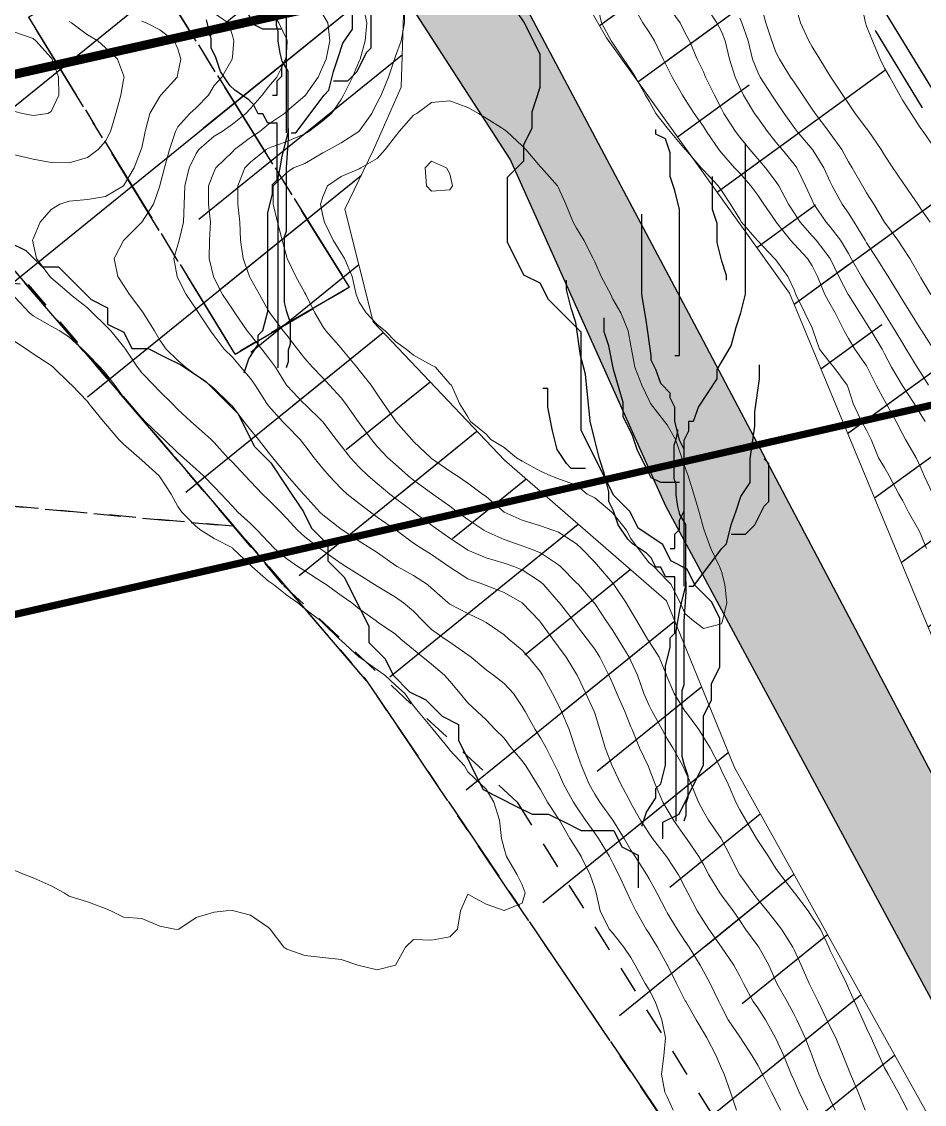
# Model space of a CAD drawing. Header units: centimetres. Extents: x 0 to 642158, y -847 to 649707.
# Drawn here: x 616927.44 to 616952.35, y 621042.91 to 621072.78 of the extents above; entities that cross this region are included whole.
import ezdxf

# ---------------------------------------------------------------- set-up
doc = ezdxf.new("R2010")
doc.units = ezdxf.units.CM
doc.header["$MEASUREMENT"] = 0
for name, pattern in [('CACHE', [9.525, 6.35, -3.175]), ('CENTERX2', [4, 2.5, -0.5, 0.5, -0.5]), ('JIS_02_0.7', [1.35, 0.75, -0.6])]:
    doc.linetypes.add(name, pattern=pattern)
for name, color, linetype, lineweight in [('MEV_environnement_V', 7, 'Continuous', 20), ('MEV_layout inondation', 5, 'Continuous', 15), ('MEV_schema paysager_V', 7, 'Continuous', 20), ('MEV_vegetal_V', 7, 'Continuous', 25), ('WAL_parcellaire agricole', 7, 'JIS_02_0.7', 25), ('WAL_topographie 0.5', 253, 'Continuous', 20)]:
    doc.layers.add(name, color=color, linetype=linetype, lineweight=lineweight)
doc.layers.add('MEV_schema paysager_Ha', color=7, linetype='Continuous', lineweight=25, transparency=0.13)
doc.layers.add('SPW_parcellaire cadastral', color=7, linetype='CENTERX2', lineweight=25, true_color=0xff0542)
picture_1 = doc.add_image_def('image2.png', size_in_pixel=(6614, 11023))

# ---------------------------------------------------------------- blocks, each defined once
blk = doc.blocks.new('legende vegetal')
at = {"layer": 'MEV_vegetal_V'}
for points in [[(616934.257, 621070.564), (616934.386, 621070.564), (616934.386, 621070.953), (616934.516, 621071.083), (616934.516, 621071.343), (616934.647, 621071.603), (616934.647, 621073.551), (616934.776, 621073.811), (616934.776, 621074.07), (616934.906, 621074.07), (616935.036, 621074.46), (616935.556, 621075.239), (616935.556, 621075.5), (616935.946, 621076.149), (616936.076, 621076.668), (616936.205, 621077.058), (616936.335, 621077.577), (616936.335, 621081.734)], [(616934.647, 621069.525), (616934.647, 621073.291), (616934.516, 621073.551), (616934.386, 621074.07), (616934.386, 621074.46), (616934.257, 621074.72), (616934.257, 621074.85), (616933.996, 621075.11), (616933.867, 621075.5), (616933.737, 621075.759), (616933.737, 621075.889), (616933.607, 621076.798), (616933.477, 621077.577), (616933.477, 621079.786)], [(616933.477, 621062.901), (616933.607, 621063.29), (616933.867, 621063.68), (616933.867, 621063.94), (616933.996, 621064.07), (616934.127, 621064.589), (616934.127, 621067.317), (616934.257, 621067.836), (616934.257, 621068.096), (616934.386, 621068.226), (616934.386, 621069.784), (616934.127, 621069.784), (616933.996, 621070.044), (616933.867, 621070.044), (616933.737, 621070.304), (616933.607, 621070.434), (616933.217, 621070.694), (616933.087, 621070.824), (616932.828, 621071.213), (616932.697, 621071.603), (616932.567, 621071.863), (616932.567, 621072.122), (616932.438, 621072.642)], [(616934.516, 621072.382), (616933.996, 621072.382), (616933.737, 621072.512), (616933.607, 621072.772), (616933.347, 621073.291), (616933.217, 621073.681), (616932.957, 621074.201), (616932.957, 621074.59), (616932.697, 621075.5), (616932.567, 621076.149), (616932.438, 621076.538), (616932.438, 621076.928)], [(616934.776, 621069.525), (616934.906, 621069.525), (616935.686, 621070.564), (616935.815, 621070.694), (616935.946, 621071.213), (616936.076, 621071.603), (616936.205, 621071.993), (616936.466, 621072.382), (616936.466, 621073.032), (616936.595, 621073.941), (616936.595, 621074.331), (616936.725, 621075.239), (616936.725, 621075.629)], [(616934.42, 621063.036), (616934.42, 621068.277), (616934.475, 621068.551), (616934.53, 621068.878), (616934.694, 621069.533), (616934.694, 621071.226), (616934.53, 621071.499), (616934.475, 621071.717), (616934.42, 621072.045), (616934.42, 621072.318), (616934.366, 621072.481), (616934.366, 621073.409), (616934.42, 621073.574), (616934.475, 621073.792), (616934.475, 621073.846)], [(616935.946, 621070.953), (616936.335, 621070.953), (616936.466, 621071.083), (616936.595, 621071.213), (616936.855, 621071.733), (616936.985, 621071.863), (616936.985, 621072.902), (616936.855, 621073.032)], [(616934.694, 621069.642), (616934.694, 621069.369), (616934.639, 621068.551), (616934.639, 621066.803), (616934.584, 621066.64), (616934.584, 621064.838), (616934.639, 621064.619), (616934.694, 621064.456), (616934.748, 621064.292), (616934.748, 621063.691), (616934.694, 621063.528), (616934.694, 621063.2), (616934.639, 621063.036)], [(616945.362, 621063.382), (616945.492, 621063.382), (616945.492, 621067.408), (616945.362, 621067.927), (616945.232, 621068.317), (616945.232, 621068.966), (616945.102, 621069.356), (616944.842, 621069.486), (616944.842, 621069.616)], [(616945.232, 621058.057), (616945.362, 621058.057), (616945.362, 621058.446), (616945.492, 621058.576), (616945.492, 621058.836), (616945.622, 621059.096), (616945.622, 621061.044), (616945.752, 621061.303), (616945.752, 621061.563), (616945.882, 621061.563), (616946.012, 621061.953), (616946.531, 621062.732), (616946.531, 621062.992), (616946.921, 621063.641), (616947.051, 621064.161), (616947.181, 621064.551), (616947.311, 621065.07), (616947.311, 621069.226)], [(616946.791, 621065.46), (616946.791, 621065.589), (616946.661, 621065.979), (616946.531, 621066.499), (616946.531, 621067.018), (616946.402, 621067.408), (616946.402, 621068.317)], [(616945.622, 621057.017), (616945.622, 621060.784), (616945.492, 621061.044), (616945.362, 621061.563), (616945.362, 621061.953), (616945.232, 621062.213), (616945.232, 621062.343), (616944.972, 621062.602), (616944.842, 621062.992), (616944.712, 621063.252), (616944.712, 621063.382), (616944.583, 621064.291), (616944.453, 621065.07), (616944.453, 621067.278)], [(616944.453, 621050.393), (616944.583, 621050.783), (616944.842, 621051.173), (616944.842, 621051.433), (616944.972, 621051.562), (616945.102, 621052.082), (616945.102, 621054.809), (616945.232, 621055.329), (616945.232, 621055.589), (616945.362, 621055.719), (616945.362, 621057.277), (616945.102, 621057.277), (616944.972, 621057.537), (616944.842, 621057.537), (616944.712, 621057.797), (616944.583, 621057.927), (616944.193, 621058.186), (616944.063, 621058.316), (616943.803, 621058.706), (616943.673, 621059.096), (616943.543, 621059.355), (616943.543, 621059.615), (616943.413, 621060.134), (616943.283, 621060.524), (616943.153, 621061.044), (616943.023, 621061.563), (616942.893, 621062.862), (616942.763, 621063.382), (616942.634, 621064.291), (616942.503, 621064.681), (616942.374, 621065.2), (616942.374, 621065.46)], [(616945.492, 621059.875), (616944.972, 621059.875), (616944.712, 621060.005), (616944.583, 621060.264), (616944.322, 621060.784), (616944.193, 621061.174), (616943.933, 621061.693), (616943.933, 621062.083), (616943.673, 621062.992), (616943.543, 621063.641), (616943.413, 621064.031), (616943.413, 621064.421)], [(616945.752, 621057.017), (616945.882, 621057.017), (616946.661, 621058.057), (616946.791, 621058.186), (616946.921, 621058.706), (616947.051, 621059.096), (616947.181, 621059.485), (616947.441, 621059.875), (616947.441, 621060.524), (616947.571, 621061.433), (616947.571, 621061.823), (616947.701, 621062.732), (616947.701, 621063.122)], [(616942.893, 621060.264), (616942.503, 621060.264), (616942.374, 621060.395), (616942.114, 621060.784), (616941.984, 621061.303), (616941.854, 621061.953), (616941.854, 621062.472), (616941.724, 621062.472)], [(616945.396, 621050.529), (616945.396, 621055.77), (616945.45, 621056.043), (616945.505, 621056.371), (616945.669, 621057.026), (616945.669, 621058.718), (616945.505, 621058.991), (616945.45, 621059.21), (616945.396, 621059.537), (616945.396, 621059.81), (616945.341, 621059.974), (616945.341, 621060.902), (616945.396, 621061.066), (616945.45, 621061.284), (616945.45, 621061.339)], [(616946.921, 621058.446), (616947.311, 621058.446), (616947.441, 621058.576), (616947.571, 621058.706), (616947.831, 621059.226), (616947.96, 621059.355), (616947.96, 621060.395), (616947.831, 621060.524)], [(616945.669, 621057.135), (616945.669, 621056.862), (616945.615, 621056.043), (616945.615, 621054.296), (616945.56, 621054.132), (616945.56, 621052.33), (616945.615, 621052.112), (616945.669, 621051.948), (616945.723, 621051.785), (616945.723, 621051.184), (616945.669, 621051.02), (616945.669, 621050.692), (616945.615, 621050.529)]]:
    blk.add_lwpolyline(points, dxfattribs=at)

msp = doc.modelspace()

# ---------------------------------------------------------------- hatches: boundary and pattern name
at = {"layer": 'MEV_schema paysager_Ha', "true_color": 0xffffff, "transparency": 33554687}
h = msp.add_hatch(color=7, dxfattribs=at)
h.dxf.hatch_style = 1
h.paths.add_polyline_path([(617076.957, 620775.289), (617077.201, 620777.105), (617077.126, 620779.957), (617075.099, 620784.986), (617072.172, 620790.466), (617067.368, 620798.797), (617064.065, 620804.577), (617056.243, 620818.296), (617050.046, 620830.95), (617047.611, 620836.834), (617045.379, 620844.037), (617042.362, 620852.742), (617037.909, 620861.649), (617028.342, 620880.123), (617020.095, 620896.123), (617010.198, 620916.411), (617002.446, 620933.73), (616993.044, 620956.493), (616983.642, 620978.596), (616973.25, 621002.678), (616968.962, 621012.244), (616965.663, 621021.976), (616955.436, 621040.45), (616945.21, 621059.419), (616940.921, 621068.986), (616935.478, 621077.398), (616927.231, 621088.119), (616919.756, 621098.032), (616908.594, 621115.419), (616899.05, 621136.883), (616888.424, 621173.846), (616877.62, 621211.722), (616864.401, 621250.858), (616862.596, 621274.031), (616860.047, 621301.222), (616858.914, 621326.713), (616859.197, 621346.539), (616860.896, 621376.279), (616861.463, 621404.886), (616860.613, 621429.244), (616859.48, 621444.822), (616854.948, 621465.215), (616849, 621490.706), (616837.671, 621532.058), (616829.74, 621571.711), (616822.943, 621588.705), (616820.394, 621592.954), (616812.463, 621606.549), (616808.781, 621634.306), (616806.798, 621652.15), (616807.931, 621670.56), (616809.064, 621685.289), (616812.18, 621684.156), (616809.914, 621652.433), (616812.18, 621634.873), (616813.879, 621615.896), (616816.995, 621605.7), (616822.943, 621593.52), (616829.174, 621581.341), (616832.006, 621572.561), (616837.954, 621544.521), (616851.266, 621492.689), (616857.498, 621468.614), (616860.896, 621451.903), (616862.879, 621435.758), (616864.295, 621409.984), (616863.729, 621378.545), (616862.029, 621341.724), (616862.313, 621319.632), (616865.428, 621273.181), (616866.561, 621255.621), (616870.995, 621241.549), (616880.863, 621212.431), (616888.067, 621186.88), (616893.901, 621167.537), (616903.21, 621136.7), (616913.794, 621113.645), (616922.701, 621099.354), (616933.688, 621085.113), (616938.674, 621078.225), (616946.15, 621064.154), (616956.913, 621043.761), (616966.26, 621026.766), (616969.942, 621016.853), (616981.555, 620991.079), (616995.15, 620956.807), (617005.346, 620932.732), (617016.676, 620908.941), (617026.306, 620890.247), (617038.202, 620866.455), (617044.999, 620853.993), (617049.248, 620839.831), (617054.346, 620826.519), (617065.959, 620806.409), (617077.565, 620785.227), (617080.472, 620780.563), (617081.622, 620779.211), (617083.041, 620778.332)])
at = {"layer": 'MEV_schema paysager_Ha', "transparency": 33554687}
h = msp.add_hatch(dxfattribs=at)
h.set_pattern_fill('ANSI31', color=60, scale=30, angle=354)
h.paths.add_polyline_path([(616763.793, 621237.399), (616780.361, 621223.636), (616806.73, 621203.109), (616835.432, 621183.048), (616849.2, 621170.918), (616860.426, 621161.465), (616877.021, 621145.92), (616895.432, 621126.667), (616906.244, 621113.266), (616915.551, 621100.874), (616925.104, 621088.577), (616933.769, 621076.473), (616936.099, 621075.05), (616937.977, 621072.979), (616937.912, 621070.973), (616937.135, 621069.225), (616936.358, 621067.608), (616937.135, 621064.501), (616940.76, 621060.683), (616945.227, 621056.8), (616947.105, 621052.206), (616962.41, 621024.728), (616974.109, 620995.255), (616988.613, 620964.831), (617000.873, 620934.818), (616994.034, 620945.287), (616980.56, 620976.65), (616967.841, 621003.399), (616952.474, 621032.764), (616936.299, 621056.62), (616930.996, 621060.508), (616927.549, 621064.307), (616925.604, 621066.074), (616925.516, 621067.841), (616925.125, 621068.86), (616924.852, 621069.499), (616924.487, 621070.183), (616924.304, 621071.324), (616923.391, 621073.103), (616922.341, 621073.925), (616921.096, 621075.97), (616919.417, 621078.356), (616911.722, 621092.304), (616907.214, 621097.272), (616901.665, 621105.707), (616893.69, 621116.453), (616882.131, 621129.394), (616872.652, 621139.563), (616858.571, 621155.492), (616844.444, 621168.426), (616830.582, 621180.304), (616816.719, 621190.861), (616800.357, 621202.226), (616786.054, 621214.304), (616772.55, 621226.115), (616757.239, 621240.336), (616751.019, 621247.072), (616746.267, 621252.771), (616748.773, 621253.031), (616755.597, 621245.259), (616761.904, 621239.386)])
h = msp.add_hatch(dxfattribs=at)
h.set_pattern_fill('ANSI31', color=60, scale=15, angle=354)
h.paths.add_polyline_path([(616763.793, 621237.399), (616780.361, 621223.636), (616806.73, 621203.109), (616835.432, 621183.048), (616849.2, 621170.918), (616860.426, 621161.465), (616877.021, 621145.92), (616895.432, 621126.667), (616906.244, 621113.266), (616915.551, 621100.874), (616925.104, 621088.577), (616933.769, 621076.473), (616936.099, 621075.05), (616937.977, 621072.979), (616937.912, 621070.973), (616937.135, 621069.225), (616936.358, 621067.608), (616937.135, 621064.501), (616940.76, 621060.683), (616945.227, 621056.8), (616947.105, 621052.206), (616962.41, 621024.728), (616974.109, 620995.255), (616988.613, 620964.831), (617000.873, 620934.818), (616995.278, 620946.197), (616981.322, 620977.591), (616968.949, 621004.724), (616954.95, 621033.47), (616939.273, 621058.598), (616934.212, 621062.775), (616932.292, 621066.548), (616932.356, 621068.019), (616932.484, 621070.385), (616932.676, 621072.303), (616931.333, 621074.286), (616929.926, 621075.948), (616928.134, 621077.547), (616926.215, 621078.186), (616923.976, 621080.872), (616915.079, 621094.601), (616910.377, 621100.394), (616904.363, 621108.155), (616896.709, 621119.194), (616884.982, 621132.444), (616875.303, 621142.281), (616859.978, 621158.245), (616846.267, 621170.017), (616832.7, 621182.018), (616818.337, 621192.934), (616802.115, 621203.987), (616787.085, 621215.761), (616773.725, 621227.447), (616758.184, 621241.318), (616751.756, 621248.212), (616746.267, 621252.771), (616748.773, 621253.031), (616755.597, 621245.259), (616761.904, 621239.386)])
h = msp.add_hatch(dxfattribs=at)
h.set_pattern_fill('ANSI31', color=60, scale=30, angle=351)
h.paths.add_polyline_path([(616875.009, 621239.839), (616881.874, 621229.81), (616886.45, 621221.893), (616888.914, 621212.275), (616893.321, 621190.809), (616897.189, 621179.05), (616907.993, 621151.58), (616917.109, 621129.424), (616929.889, 621106.642), (616946.16, 621080.317), (616949.697, 621074.039), (616954.461, 621066.102), (616970.722, 621037.835), (616976.752, 621021.411), (616980.026, 621010.154), (616982.854, 620999.006), (616989.654, 620982.876), (616995.508, 620967.769), (616999.131, 620959.573), (617008.258, 620938.09), (617012.245, 620928.983), (617006.707, 620935.343), (617001.767, 620944.62), (616986.247, 620981.031), (616974.528, 621009.365), (616969.536, 621025.48), (616961.782, 621038.985), (616953.793, 621052.843), (616948.624, 621065.291), (616943.572, 621072.338), (616939.46, 621079.501), (616933.339, 621087.695), (616925.21, 621101.403), (616919.298, 621110.267), (616914.617, 621117.983), (616909.523, 621128.986), (616904.832, 621137.752), (616902.895, 621142.645), (616900.855, 621153.449), (616896.267, 621165.681), (616894.227, 621175.466), (616888.652, 621193.859), (616882.864, 621212.223), (616878.837, 621226.562), (616877.632, 621230.778), (616875.619, 621237.576)])
h = msp.add_hatch(dxfattribs=at)
h.set_pattern_fill('ANSI31', color=60, scale=15, angle=351)
h.paths.add_polyline_path([(616875.009, 621239.839), (616880.056, 621228.321), (616883.246, 621219.665), (616885.677, 621210.097), (616891.45, 621190.962), (616895.4, 621178.509), (616904.363, 621150.017), (616913.902, 621126.919), (616927.359, 621104.657), (616942.855, 621079.785), (616947.381, 621071.265), (616954.192, 621058.974), (616967.867, 621036.168), (616973.007, 621021.906), (616975.995, 621012.026), (616979.672, 621000.423), (616985.533, 620986.177), (616992.732, 620968.731), (616997.119, 620959.334), (617006.326, 620938.311), (617012.245, 620928.983), (617006.707, 620935.343), (617001.767, 620944.62), (616986.247, 620981.031), (616974.528, 621009.365), (616969.536, 621025.48), (616961.782, 621038.985), (616953.793, 621052.843), (616948.624, 621065.291), (616943.572, 621072.338), (616939.46, 621079.501), (616933.339, 621087.695), (616925.21, 621101.403), (616919.298, 621110.267), (616914.617, 621117.983), (616909.523, 621128.986), (616904.832, 621137.752), (616902.895, 621142.645), (616900.855, 621153.449), (616896.267, 621165.681), (616894.227, 621175.466), (616888.652, 621193.859), (616882.864, 621212.223), (616878.837, 621226.562), (616877.632, 621230.778), (616875.619, 621237.576)])

# ---------------------------------------------------------------- linework, layer by layer
for points in [[(616890.959, 621213.024), (616905.657, 621163.442), (616915.478, 621137.177), (616918.331, 621128.721), (616930.292, 621108.228), (616939.202, 621093.67), (616946.947, 621080.099), (616953.326, 621069.67), (616962.71, 621054.308), (616967.923, 621045.7), (616973.475, 621034.879), (616976.694, 621025.181), (616980.085, 621013.721), (616984.727, 620999.055), (616988.811, 620988.842), (616998.458, 620963.636), (617005.585, 620947.723), (617013.167, 620930.996)], [(617002.446, 620933.73), (616993.044, 620956.493), (616983.642, 620978.596), (616973.25, 621002.678), (616968.962, 621012.244), (616965.663, 621021.976), (616955.436, 621040.45), (616945.21, 621059.419), (616940.921, 621068.986), (616935.478, 621077.398), (616927.231, 621088.119), (616919.756, 621098.032), (616908.594, 621115.419), (616899.05, 621136.883), (616888.424, 621173.846)], [(616893.901, 621167.537), (616903.21, 621136.7), (616913.794, 621113.645), (616922.701, 621099.354), (616933.688, 621085.113), (616938.674, 621078.225), (616946.15, 621064.154), (616956.913, 621043.761), (616966.26, 621026.766), (616969.942, 621016.853), (616981.555, 620991.079), (616995.15, 620956.807), (617005.346, 620932.732), (617016.676, 620908.941), (617026.306, 620890.247), (617038.202, 620866.455), (617044.999, 620853.993), (617049.248, 620839.831), (617054.346, 620826.519), (617065.959, 620806.409), (617077.565, 620785.227)], [(616945.125, 621050.243), (616945.125, 621050.694), (616945.576, 621050.919), (616945.801, 621051.37), (616946.026, 621051.82), (616946.252, 621052.271), (616946.252, 621052.721), (616946.252, 621053.172), (616946.252, 621053.623), (616946.477, 621054.073), (616946.477, 621054.524), (616946.702, 621054.974), (616946.702, 621055.425), (616946.702, 621055.876), (616946.702, 621056.326), (616946.477, 621056.777), (616946.026, 621057.227), (616945.801, 621057.678), (616945.35, 621057.903), (616945.125, 621058.354), (616944.449, 621058.805), (616944.224, 621059.255), (616943.773, 621059.706), (616943.548, 621060.156), (616943.323, 621060.607), (616943.097, 621061.058), (616942.872, 621061.508), (616942.872, 621061.959), (616942.872, 621062.409), (616942.872, 621062.86), (616942.872, 621063.311), (616942.872, 621063.761), (616942.872, 621064.212), (616942.421, 621064.662), (616941.971, 621065.113), (616941.746, 621065.564), (616941.295, 621065.789), (616941.07, 621066.24), (616940.844, 621066.69), (616940.844, 621067.141), (616940.844, 621067.591), (616940.844, 621068.042), (616940.844, 621068.493), (616941.295, 621068.943), (616941.295, 621069.394), (616941.52, 621069.844), (616941.52, 621070.295), (616941.746, 621070.971), (616941.746, 621071.422), (616941.746, 621071.872), (616941.52, 621072.323), (616941.295, 621072.773), (616940.844, 621073.449)], [(616927.101, 621066.69), (616927.551, 621066.465), (616928.002, 621066.014), (616928.453, 621066.014), (616928.903, 621065.564), (616929.354, 621065.113), (616929.804, 621064.888), (616929.804, 621064.437), (616930.255, 621064.212), (616930.48, 621063.761), (616930.931, 621063.761), (616931.382, 621063.536), (616931.832, 621063.311), (616932.508, 621062.86), (616932.959, 621062.409), (616933.409, 621061.959), (616933.635, 621061.508), (616933.86, 621061.058), (616934.311, 621060.607), (616934.761, 621059.931), (616935.212, 621059.255), (616935.437, 621058.805), (616935.888, 621058.354), (616935.888, 621057.903), (616936.338, 621057.453), (616936.564, 621057.002), (616936.789, 621056.552), (616937.014, 621056.101), (616937.014, 621055.65), (616937.465, 621055.2), (616937.69, 621054.749), (616938.141, 621054.298), (616938.591, 621054.073), (616939.042, 621053.623), (616939.493, 621053.397), (616939.493, 621052.947), (616939.718, 621052.496), (616939.943, 621052.045), (616940.168, 621051.595), (616940.619, 621051.37), (616941.07, 621051.144), (616941.52, 621050.919), (616941.971, 621050.919), (616942.421, 621050.694), (616942.872, 621050.468), (616943.323, 621050.468), (616943.773, 621050.468), (616943.999, 621050.018), (616944.449, 621049.792), (616944.449, 621049.342), (616944.449, 621048.891)]]:
    msp.add_lwpolyline(points)
at = {"layer": 'MEV_environnement_V', "linetype": 'CACHE', "ltscale": 0.3, "const_width": 0.25}
msp.add_lwpolyline([(616924.073, 621070.618), (617013.361, 621090.636)], dxfattribs=at)
at = {"layer": 'MEV_layout inondation', "const_width": 0.2}
msp.add_lwpolyline([(616805.513, 621043.508), (616905.775, 621054.403), (616926.218, 621056.194), (617038.256, 621081.755), (617058.189, 621088.219), (617087.251, 621091.263), (617092.888, 621091.636), (617110.876, 621087.3), (617135.893, 621084.476), (617163.198, 621072.152), (617173.701, 621069.99), (617233.162, 621073.07), (617279.62, 621037.923)], dxfattribs=at)
at = {"layer": 'MEV_schema paysager_V', "color": 60}
for points in [[(617012.245, 620928.983), (617006.707, 620935.343), (617001.767, 620944.62), (616986.247, 620981.031), (616974.528, 621009.365), (616969.536, 621025.48), (616961.782, 621038.985), (616953.793, 621052.843), (616948.624, 621065.291), (616943.572, 621072.338), (616939.46, 621079.501), (616933.339, 621087.695), (616925.21, 621101.403), (616919.298, 621110.267), (616914.617, 621117.983), (616909.523, 621128.986), (616904.832, 621137.752), (616902.895, 621142.645), (616900.855, 621153.449), (616896.267, 621165.681)], [(616895.432, 621126.667), (616906.244, 621113.266), (616915.551, 621100.874), (616925.104, 621088.577), (616933.769, 621076.473), (616936.099, 621075.05), (616937.977, 621072.979), (616937.912, 621070.973), (616937.135, 621069.225), (616936.358, 621067.608), (616937.135, 621064.501), (616940.76, 621060.683), (616945.227, 621056.8), (616947.105, 621052.206), (616962.41, 621024.728), (616974.109, 620995.255), (616988.613, 620964.831), (617000.873, 620934.818)]]:
    msp.add_lwpolyline(points, dxfattribs=at)
at = {"layer": 'SPW_parcellaire cadastral'}
for points in [[(617069.693, 620775.462), (617042.312, 620836.61), (617036.267, 620850.114), (617034.006, 620855.163), (617017.558, 620891.904), (616974.006, 620989.185), (616961.91, 621014.447), (616950.392, 621034.719), (616936.965, 621054.591), (616923.841, 621069.865), (616923.568, 621072.35), (616921.936, 621074.869), (616902.276, 621105.214), (616875.163, 621136.929), (616841.151, 621171.07), (616825.651, 621183.795), (616803.88, 621199.445), (616783.079, 621216.904), (616753.119, 621246.609), (616755.27, 621248.854), (616758.203, 621251.915), (616759.547, 621253.317)], [(616890.69, 621210.508), (616901.351, 621171.858), (616917.917, 621128.693), (616934.422, 621099.917), (616956.278, 621063.795), (616966.005, 621047.649), (616972.661, 621033.385), (616986.247, 620994.34), (616997.161, 620964.756), (617007.16, 620943.302), (617040.432, 620860.63), (617055.251, 620825.321), (617059.419, 620816.807), (617066.122, 620806.324), (617073.9, 620794.216)], [(616927.626, 621072.901), (616933.324, 621063.611), (616936.485, 621065.454), (616930.724, 621074.69), (616927.626, 621072.901)], [(616927.626, 621072.901), (616930.724, 621074.69), (616936.485, 621065.454), (616933.324, 621063.611), (616927.626, 621072.901)], [(616880.187, 621061.203), (616897.065, 621067.074), (616923.841, 621069.865), (616936.965, 621054.591), (616950.392, 621034.719), (616961.91, 621014.447), (616974.006, 620989.185), (617017.558, 620891.904), (616967.384, 620874.284), (616880.187, 621061.203)]]:
    msp.add_lwpolyline(points, dxfattribs=at)
at = {"layer": 'WAL_parcellaire agricole'}
for points in [[(616882.032, 621056.075), (616881.452, 621057.429), (616879.102, 621062.459), (616886.351, 621063.877), (616911.851, 621066.88), (616927.618, 621065.529), (616933.276, 621058.86), (616911.947, 621060.799), (616882.032, 621056.075)], [(616966.956, 620874.471), (616882.032, 621056.075), (616911.947, 621060.799), (616933.276, 621058.86), (616934.659, 621057.23), (616941.11, 621051.25), (616962.856, 621016.386), (617019.204, 620893.394), (616966.956, 620874.471)]]:
    msp.add_lwpolyline(points, dxfattribs=at)
at = {"layer": 'WAL_topographie 0.5'}
for points in [[(616950.71, 621042.75), (616950.521, 621043.25), (616950.304, 621043.75), (616950.25, 621043.882), (616950.11, 621044.25), (616949.903, 621044.75), (616949.75, 621045.055), (616949.657, 621045.25), (616949.416, 621045.75), (616949.25, 621046.081), (616949.164, 621046.25), (616948.943, 621046.75), (616948.75, 621047.177), (616948.717, 621047.25), (616948.402, 621047.75), (616948.25, 621047.946), (616948.009, 621048.25), (616947.75, 621048.569), (616947.614, 621048.75), (616947.25, 621049.248), (616947.249, 621049.25), (616946.993, 621049.75), (616946.75, 621050.23), (616946.739, 621050.25), (616946.388, 621050.75), (616946.25, 621050.992), (616946.112, 621051.25), (616945.914, 621051.75), (616945.75, 621052.108), (616945.686, 621052.25), (616945.402, 621052.75), (616945.25, 621052.996), (616945.112, 621053.25), (616944.835, 621053.75), (616944.75, 621053.913), (616944.601, 621054.25), (616944.426, 621054.75), (616944.25, 621055.152), (616944.205, 621055.25), (616943.901, 621055.75), (616943.75, 621055.985), (616943.568, 621056.25), (616943.25, 621056.732), (616943.237, 621056.75), (616942.8, 621057.25), (616942.75, 621057.301), (616942.306, 621057.75), (616942.25, 621057.798), (616941.75, 621058.125), (616941.453, 621058.25), (616941.25, 621058.325), (616940.75, 621058.496), (616940.25, 621058.719), (616940.193, 621058.75), (616939.75, 621059.045), (616939.465, 621059.25), (616939.25, 621059.411), (616938.786, 621059.75), (616938.75, 621059.775), (616938.25, 621060.13), (616938.101, 621060.25), (616937.75, 621060.566), (616937.544, 621060.75), (616937.25, 621061.06), (616937.088, 621061.25), (616936.75, 621061.711), (616936.723, 621061.75), (616936.371, 621062.25), (616936.25, 621062.402), (616935.933, 621062.75), (616935.75, 621062.952), (616935.458, 621063.25), (616935.25, 621063.486), (616935.047, 621063.75), (616934.75, 621064.132), (616934.655, 621064.25), (616934.284, 621064.75), (616934.25, 621064.804), (616933.998, 621065.25), (616933.75, 621065.7), (616933.725, 621065.75), (616933.551, 621066.25), (616933.478, 621066.75), (616933.453, 621067.25), (616933.402, 621067.75), (616933.4, 621068.25), (616933.594, 621068.75), (616933.75, 621068.908), (616934.179, 621069.25), (616934.25, 621069.295), (616934.75, 621069.476), (616935.25, 621069.688), (616935.358, 621069.75), (616935.75, 621070.042), (616935.982, 621070.25), (616936.25, 621070.631), (616936.321, 621070.75), (616936.569, 621071.25), (616936.75, 621071.687), (616936.775, 621071.75), (616936.915, 621072.25), (616936.957, 621072.75), (616936.849, 621073.25)], [(616951.884, 621042.75), (616951.75, 621043.002), (616951.625, 621043.25), (616951.346, 621043.75), (616951.25, 621043.923), (616951.095, 621044.25), (616950.878, 621044.75), (616950.75, 621045.02), (616950.648, 621045.25), (616950.422, 621045.75), (616950.25, 621046.122), (616950.199, 621046.25), (616949.95, 621046.75), (616949.75, 621047.156), (616949.711, 621047.25), (616949.478, 621047.75), (616949.25, 621048.077), (616949.139, 621048.25), (616948.76, 621048.75), (616948.75, 621048.762), (616948.373, 621049.25), (616948.25, 621049.424), (616948.049, 621049.75), (616947.75, 621050.189), (616947.718, 621050.25), (616947.417, 621050.75), (616947.25, 621051.043), (616947.14, 621051.25), (616946.932, 621051.75), (616946.75, 621052.12), (616946.692, 621052.25), (616946.432, 621052.75), (616946.25, 621053.042), (616946.124, 621053.25), (616945.752, 621053.75), (616945.75, 621053.752), (616945.444, 621054.25), (616945.25, 621054.698), (616945.232, 621054.75), (616945.028, 621055.25), (616944.75, 621055.679), (616944.709, 621055.75), (616944.415, 621056.25), (616944.25, 621056.524), (616944.121, 621056.75), (616943.781, 621057.25), (616943.75, 621057.288), (616943.352, 621057.75), (616943.25, 621057.875), (616942.887, 621058.25), (616942.75, 621058.38), (616942.25, 621058.695), (616942.097, 621058.75), (616941.75, 621058.877), (616941.25, 621059.028), (616940.755, 621059.25), (616940.75, 621059.253), (616940.25, 621059.679), (616940.157, 621059.75), (616939.75, 621060.054), (616939.452, 621060.25), (616939.25, 621060.382), (616938.75, 621060.727), (616938.723, 621060.75), (616938.25, 621061.199), (616938.2, 621061.25), (616937.765, 621061.75), (616937.75, 621061.771), (616937.423, 621062.25), (616937.25, 621062.505), (616937.08, 621062.75), (616936.75, 621063.169), (616936.684, 621063.25), (616936.268, 621063.75), (616936.25, 621063.77), (616935.833, 621064.25), (616935.75, 621064.376), (616935.528, 621064.75), (616935.276, 621065.25), (616935.25, 621065.301), (616934.998, 621065.75), (616934.76, 621066.25), (616934.75, 621066.281), (616934.622, 621066.75), (616934.493, 621067.25), (616934.38, 621067.75), (616934.379, 621068.25), (616934.75, 621068.616), (616934.937, 621068.75), (616935.25, 621068.872), (616935.75, 621069.161), (616935.919, 621069.25), (616936.25, 621069.44), (616936.741, 621069.75), (616936.75, 621069.759), (616937.1, 621070.25), (616937.25, 621070.553), (616937.354, 621070.75), (616937.557, 621071.25), (616937.728, 621071.75), (616937.75, 621071.827), (616937.91, 621072.25), (616938.003, 621072.75), (616938.002, 621073.25)], [(616943.322, 621073.25), (616943.441, 621072.75), (616943.705, 621072.25), (616943.75, 621072.188), (616944.042, 621071.75), (616944.25, 621071.456), (616944.373, 621071.25), (616944.651, 621070.75), (616944.75, 621070.588), (616944.94, 621070.25), (616945.25, 621069.855), (616945.328, 621069.75), (616945.75, 621069.257), (616945.755, 621069.25), (616946.184, 621068.75), (616946.25, 621068.688), (616946.652, 621068.25), (616946.75, 621068.123), (616946.998, 621067.75), (616947.25, 621067.331), (616947.301, 621067.25), (616947.733, 621066.75), (616947.75, 621066.733), (616948.21, 621066.25), (616948.25, 621066.206), (616948.582, 621065.75), (616948.75, 621065.379), (616948.799, 621065.25), (616949.052, 621064.75), (616949.25, 621064.331), (616949.282, 621064.25), (616949.455, 621063.75), (616949.75, 621063.369), (616949.848, 621063.25), (616950.215, 621062.75), (616950.25, 621062.651), (616950.38, 621062.25), (616950.61, 621061.75), (616950.75, 621061.512), (616950.877, 621061.25), (616951.084, 621060.75), (616951.25, 621060.484), (616951.376, 621060.25), (616951.641, 621059.75), (616951.75, 621059.559), (616951.909, 621059.25), (616952.19, 621058.75), (616952.25, 621058.638), (616952.407, 621058.25)], [(616944.29, 621073.25), (616944.574, 621072.75), (616944.75, 621072.491), (616944.896, 621072.25), (616945.135, 621071.75), (616945.25, 621071.525), (616945.383, 621071.25), (616945.669, 621070.75), (616945.75, 621070.63), (616945.995, 621070.25), (616946.25, 621069.891), (616946.339, 621069.75), (616946.676, 621069.25), (616946.75, 621069.16), (616947.108, 621068.75), (616947.25, 621068.598), (616947.56, 621068.25), (616947.75, 621067.993), (616947.913, 621067.75), (616948.25, 621067.267), (616948.261, 621067.25), (616948.653, 621066.75), (616948.75, 621066.647), (616949.121, 621066.25), (616949.25, 621066.045), (616949.395, 621065.75), (616949.604, 621065.25), (616949.75, 621064.989), (616949.883, 621064.75), (616950.13, 621064.25), (616950.25, 621064.037), (616950.425, 621063.75), (616950.75, 621063.286), (616950.769, 621063.25), (616951.014, 621062.75), (616951.25, 621062.328), (616951.297, 621062.25), (616951.566, 621061.75), (616951.75, 621061.393), (616951.83, 621061.25), (616952.125, 621060.75), (616952.25, 621060.472), (616952.342, 621060.25), (616952.576, 621059.75)], [(616945.25, 621073.232), (616945.609, 621072.75), (616945.75, 621072.463), (616945.867, 621072.25), (616946.08, 621071.75), (616946.25, 621071.399), (616946.311, 621071.25), (616946.555, 621070.75), (616946.75, 621070.373), (616946.811, 621070.25), (616947.137, 621069.75), (616947.25, 621069.598), (616947.529, 621069.25), (616947.75, 621069), (616947.961, 621068.75), (616948.25, 621068.37), (616948.328, 621068.25), (616948.602, 621067.75), (616948.75, 621067.51), (616948.915, 621067.25), (616949.25, 621066.87), (616949.358, 621066.75), (616949.75, 621066.25), (616949.75, 621066.25), (616949.982, 621065.75), (616950.245, 621065.25), (616950.25, 621065.242), (616950.562, 621064.75), (616950.75, 621064.451), (616950.877, 621064.25), (616951.18, 621063.75), (616951.25, 621063.617), (616951.44, 621063.25), (616951.731, 621062.75), (616951.75, 621062.721), (616952.063, 621062.25), (616952.25, 621061.944), (616952.365, 621061.75)], [(616946.283, 621073.25), (616946.621, 621072.75), (616946.75, 621072.506), (616946.854, 621072.25), (616946.966, 621071.75), (616947.126, 621071.25), (616947.25, 621070.967), (616947.353, 621070.75), (616947.658, 621070.25), (616947.75, 621070.124), (616948.014, 621069.75), (616948.25, 621069.454), (616948.42, 621069.25), (616948.75, 621068.85), (616948.823, 621068.75), (616949.069, 621068.25), (616949.25, 621067.853), (616949.299, 621067.75), (616949.634, 621067.25), (616949.75, 621067.12), (616950.035, 621066.75), (616950.25, 621066.381), (616950.326, 621066.25), (616950.609, 621065.75), (616950.75, 621065.522), (616950.925, 621065.25), (616951.235, 621064.75), (616951.25, 621064.726), (616951.545, 621064.25), (616951.75, 621063.902), (616951.849, 621063.75), (616952.149, 621063.25), (616952.25, 621063.091), (616952.46, 621062.75)], [(616947.832, 621073.25), (616947.976, 621072.75), (616948.135, 621072.25), (616948.25, 621071.939), (616948.346, 621071.75), (616948.657, 621071.25), (616948.75, 621071.11), (616948.995, 621070.75), (616949.25, 621070.368), (616949.333, 621070.25), (616949.707, 621069.75), (616949.75, 621069.692), (616950.066, 621069.25), (616950.25, 621068.914), (616950.351, 621068.75), (616950.638, 621068.25), (616950.75, 621068.058), (616950.949, 621067.75), (616951.25, 621067.25), (616951.25, 621067.25), (616951.612, 621066.75), (616951.75, 621066.546), (616951.947, 621066.25), (616952.228, 621065.75), (616952.25, 621065.711), (616952.525, 621065.25)], [(616948.78, 621073.25), (616948.926, 621072.75), (616949.154, 621072.25), (616949.25, 621072.084), (616949.458, 621071.75), (616949.75, 621071.277), (616949.768, 621071.25), (616950.097, 621070.75), (616950.25, 621070.519), (616950.439, 621070.25), (616950.75, 621069.834), (616950.811, 621069.75), (616951.154, 621069.25), (616951.25, 621069.096), (616951.48, 621068.75), (616951.75, 621068.346), (616951.815, 621068.25), (616952.162, 621067.75), (616952.25, 621067.621), (616952.508, 621067.25)], [(616950.614, 621073.25), (616950.721, 621072.75), (616950.75, 621072.652), (616950.915, 621072.25), (616951.13, 621071.75), (616951.25, 621071.5), (616951.393, 621071.25), (616951.669, 621070.75), (616951.75, 621070.606), (616951.984, 621070.25), (616952.25, 621069.837), (616952.316, 621069.75), (616952.654, 621069.25)], [(616948.375, 621042.75), (616948.25, 621043.023), (616948.131, 621043.25), (616947.88, 621043.75), (616947.75, 621043.996), (616947.597, 621044.25), (616947.27, 621044.75), (616947.25, 621044.777), (616946.936, 621045.25), (616946.75, 621045.603), (616946.677, 621045.75), (616946.439, 621046.25), (616946.25, 621046.591), (616946.164, 621046.75), (616945.858, 621047.25), (616945.75, 621047.408), (616945.522, 621047.75), (616945.25, 621048.195), (616945.218, 621048.25), (616944.965, 621048.75), (616944.75, 621049.133), (616944.686, 621049.25), (616944.366, 621049.75), (616944.25, 621049.922), (616944.058, 621050.25), (616943.752, 621050.75), (616943.75, 621050.753), (616943.392, 621051.25), (616943.25, 621051.47), (616943.096, 621051.75), (616942.886, 621052.25), (616942.75, 621052.643), (616942.713, 621052.75), (616942.547, 621053.25), (616942.334, 621053.75), (616942.25, 621053.924), (616942.083, 621054.25), (616941.81, 621054.75), (616941.75, 621054.842), (616941.421, 621055.25), (616941.25, 621055.443), (616940.882, 621055.75), (616940.75, 621055.863), (616940.25, 621056.207), (616940.176, 621056.25), (616939.75, 621056.45), (616939.25, 621056.716), (616939.21, 621056.75), (616938.75, 621057.149), (616938.633, 621057.25), (616938.25, 621057.506), (616937.796, 621057.75), (616937.75, 621057.778), (616937.25, 621058.14), (616937.073, 621058.25), (616936.75, 621058.449), (616936.298, 621058.75), (616936.25, 621058.784), (616935.75, 621059.174), (616935.668, 621059.25), (616935.25, 621059.708), (616935.213, 621059.75), (616934.77, 621060.25), (616934.75, 621060.276), (616934.368, 621060.75), (616934.25, 621060.895), (616933.97, 621061.25), (616933.75, 621061.522), (616933.569, 621061.75), (616933.25, 621062.171), (616933.173, 621062.25), (616932.75, 621062.662), (616932.638, 621062.75), (616932.25, 621063.031), (616931.959, 621063.25), (616931.75, 621063.43), (616931.421, 621063.75), (616931.25, 621063.997), (616931.104, 621064.25), (616930.788, 621064.75), (616930.75, 621064.808), (616930.412, 621065.25), (616930.25, 621065.509), (616930.09, 621065.75), (616929.992, 621066.25), (616930.25, 621066.745), (616930.253, 621066.75), (616930.75, 621067.25), (616930.75, 621067.25), (616931.07, 621067.75), (616931.248, 621068.25), (616931.25, 621068.257), (616931.377, 621068.75), (616931.514, 621069.25), (616931.68, 621069.75), (616931.75, 621069.877), (616932.078, 621070.25), (616932.25, 621070.406), (616932.594, 621070.75), (616932.75, 621071.015), (616932.957, 621071.25), (616933.242, 621071.75), (616933.25, 621071.818), (616933.292, 621072.25), (616933.25, 621072.401), (616933.133, 621072.75), (616932.75, 621073.015)], [(616949.13, 621042.75), (616948.893, 621043.25), (616948.75, 621043.574), (616948.672, 621043.75), (616948.465, 621044.25), (616948.25, 621044.728), (616948.239, 621044.75), (616947.961, 621045.25), (616947.75, 621045.572), (616947.626, 621045.75), (616947.353, 621046.25), (616947.25, 621046.45), (616947.093, 621046.75), (616946.75, 621047.25), (616946.75, 621047.25), (616946.402, 621047.75), (616946.25, 621047.976), (616946.081, 621048.25), (616945.819, 621048.75), (616945.75, 621048.888), (616945.563, 621049.25), (616945.25, 621049.719), (616945.23, 621049.75), (616944.849, 621050.25), (616944.75, 621050.383), (616944.516, 621050.75), (616944.25, 621051.222), (616944.234, 621051.25), (616943.969, 621051.75), (616943.75, 621052.213), (616943.733, 621052.25), (616943.54, 621052.75), (616943.393, 621053.25), (616943.25, 621053.709), (616943.238, 621053.75), (616943.009, 621054.25), (616942.77, 621054.75), (616942.75, 621054.785), (616942.462, 621055.25), (616942.25, 621055.537), (616942.094, 621055.75), (616941.75, 621056.218), (616941.722, 621056.25), (616941.25, 621056.746), (616941.244, 621056.75), (616940.75, 621057.031), (616940.25, 621057.224), (616940.186, 621057.25), (616939.75, 621057.413), (616939.25, 621057.728), (616939.222, 621057.75), (616938.75, 621058.079), (616938.475, 621058.25), (616938.25, 621058.398), (616937.768, 621058.75), (616937.75, 621058.763), (616937.25, 621059.116), (616937.062, 621059.25), (616936.75, 621059.489), (616936.418, 621059.75), (616936.25, 621059.904), (616935.926, 621060.25), (616935.75, 621060.456), (616935.505, 621060.75), (616935.25, 621061.087), (616935.124, 621061.25), (616934.75, 621061.63), (616934.635, 621061.75), (616934.25, 621062.183), (616934.2, 621062.25), (616933.88, 621062.75), (616933.75, 621062.941), (616933.483, 621063.25), (616933.25, 621063.523), (616933.024, 621063.75), (616932.75, 621064.118), (616932.648, 621064.25), (616932.312, 621064.75), (616932.25, 621064.847), (616931.976, 621065.25), (616931.75, 621065.706), (616931.726, 621065.75), (616931.639, 621066.25), (616931.75, 621066.62), (616931.779, 621066.75), (616931.903, 621067.25), (616931.92, 621067.75), (616931.935, 621068.25), (616932.055, 621068.75), (616932.25, 621069.146), (616932.328, 621069.25), (616932.75, 621069.618), (616932.965, 621069.75), (616933.25, 621069.951), (616933.618, 621070.25), (616933.75, 621070.385), (616934.069, 621070.75), (616934.25, 621070.98), (616934.473, 621071.25), (616934.727, 621071.75), (616934.75, 621072.05), (616934.766, 621072.25), (616934.75, 621072.284), (616934.532, 621072.75), (616934.25, 621073.161)], [(616949.886, 621042.75), (616949.75, 621043.05), (616949.656, 621043.25), (616949.431, 621043.75), (616949.25, 621044.239), (616949.246, 621044.25), (616949.056, 621044.75), (616948.825, 621045.25), (616948.75, 621045.394), (616948.558, 621045.75), (616948.278, 621046.25), (616948.25, 621046.313), (616948.051, 621046.75), (616947.776, 621047.25), (616947.75, 621047.286), (616947.415, 621047.75), (616947.25, 621047.988), (616947.071, 621048.25), (616946.75, 621048.68), (616946.702, 621048.75), (616946.395, 621049.25), (616946.25, 621049.529), (616946.125, 621049.75), (616945.78, 621050.25), (616945.75, 621050.292), (616945.421, 621050.75), (616945.25, 621051.047), (616945.128, 621051.25), (616944.919, 621051.75), (616944.75, 621052.182), (616944.724, 621052.25), (616944.487, 621052.75), (616944.283, 621053.25), (616944.25, 621053.332), (616944.083, 621053.75), (616943.863, 621054.25), (616943.75, 621054.518), (616943.642, 621054.75), (616943.393, 621055.25), (616943.25, 621055.467), (616943.04, 621055.75), (616942.75, 621056.136), (616942.666, 621056.25), (616942.275, 621056.75), (616942.25, 621056.779), (616941.836, 621057.25), (616941.75, 621057.328), (616941.25, 621057.658), (616941.022, 621057.75), (616940.75, 621057.839), (616940.25, 621057.987), (616939.75, 621058.206), (616939.681, 621058.25), (616939.25, 621058.533), (616938.938, 621058.75), (616938.75, 621058.894), (616938.258, 621059.25), (616938.25, 621059.255), (616937.75, 621059.624), (616937.596, 621059.75), (616937.25, 621060.043), (616937.002, 621060.25), (616936.75, 621060.489), (616936.509, 621060.75), (616936.25, 621061.077), (616936.113, 621061.25), (616935.75, 621061.739), (616935.741, 621061.75), (616935.25, 621062.226), (616935.223, 621062.25), (616934.75, 621062.746), (616934.747, 621062.75), (616934.437, 621063.25), (616934.25, 621063.505), (616934.062, 621063.75), (616933.75, 621064.137), (616933.661, 621064.25), (616933.317, 621064.75), (616933.25, 621064.852), (616932.982, 621065.25), (616932.75, 621065.707), (616932.728, 621065.75), (616932.608, 621066.25), (616932.623, 621066.75), (616932.644, 621067.25), (616932.596, 621067.75), (616932.593, 621068.25), (616932.75, 621068.651), (616932.796, 621068.75), (616933.25, 621069.187), (616933.313, 621069.25), (616933.75, 621069.581), (616934.012, 621069.75), (616934.25, 621069.949), (616934.685, 621070.25), (616934.75, 621070.313), (616935.25, 621070.736), (616935.264, 621070.75), (616935.616, 621071.25), (616935.75, 621071.544), (616935.837, 621071.75), (616935.941, 621072.25), (616935.883, 621072.75), (616935.75, 621072.978)], [(616927.25, 621069.105), (616927.75, 621068.99), (616928.25, 621068.897), (616928.75, 621068.883), (616929.25, 621069.031), (616929.551, 621069.25), (616929.75, 621069.483), (616929.889, 621069.75), (616930.037, 621070.25), (616930.172, 621070.75), (616930.25, 621071.175), (616930.267, 621071.25), (616930.25, 621071.3), (616930.078, 621071.75), (616929.75, 621072.062), (616929.542, 621072.25), (616929.25, 621072.421), (616928.807, 621072.75), (616928.75, 621072.786)], [(616947.165, 621042.75), (616946.999, 621043.25), (616946.821, 621043.75), (616946.75, 621043.903), (616946.6, 621044.25), (616946.344, 621044.75), (616946.25, 621044.907), (616946.047, 621045.25), (616945.76, 621045.75), (616945.75, 621045.769), (616945.51, 621046.25), (616945.258, 621046.75), (616945.25, 621046.764), (616944.978, 621047.25), (616944.75, 621047.623), (616944.674, 621047.75), (616944.389, 621048.25), (616944.25, 621048.53), (616944.144, 621048.75), (616943.919, 621049.25), (616943.75, 621049.568), (616943.657, 621049.75), (616943.352, 621050.25), (616943.25, 621050.393), (616942.997, 621050.75), (616942.75, 621051.117), (616942.665, 621051.25), (616942.391, 621051.75), (616942.25, 621052.07), (616942.159, 621052.25), (616941.908, 621052.75), (616941.75, 621053.029), (616941.605, 621053.25), (616941.326, 621053.75), (616941.25, 621053.891), (616941.009, 621054.25), (616940.75, 621054.527), (616940.46, 621054.75), (616940.25, 621054.898), (616939.837, 621055.25), (616939.75, 621055.318), (616939.25, 621055.663), (616939.121, 621055.75), (616938.75, 621056.009), (616938.503, 621056.25), (616938.25, 621056.52), (616937.976, 621056.75), (616937.75, 621056.901), (616937.25, 621057.204), (616937.177, 621057.25), (616936.75, 621057.517), (616936.381, 621057.75), (616936.25, 621057.834), (616935.75, 621058.193), (616935.667, 621058.25), (616935.25, 621058.569), (616935.046, 621058.75), (616934.75, 621059.076), (616934.588, 621059.25), (616934.25, 621059.587), (616934.082, 621059.75), (616933.75, 621060.094), (616933.605, 621060.25), (616933.25, 621060.627), (616933.123, 621060.75), (616932.75, 621061.172), (616932.665, 621061.25), (616932.25, 621061.62), (616932.107, 621061.75), (616931.75, 621062.081), (616931.589, 621062.25), (616931.25, 621062.581), (616931.086, 621062.75), (616930.75, 621063.095), (616930.631, 621063.25), (616930.299, 621063.75), (616930.25, 621063.823), (616929.893, 621064.25), (616929.75, 621064.402), (616929.387, 621064.75), (616929.25, 621064.888), (616928.781, 621065.25), (616928.75, 621065.287), (616928.25, 621065.717), (616928.216, 621065.75), (616927.846, 621066.25), (616927.75, 621066.667), (616927.734, 621066.75), (616927.75, 621066.789), (616927.946, 621067.25), (616928.25, 621067.602), (616928.485, 621067.75), (616928.75, 621067.827), (616929.25, 621067.878), (616929.75, 621067.956), (616930.245, 621068.25), (616930.25, 621068.255), (616930.543, 621068.75), (616930.737, 621069.25), (616930.75, 621069.304), (616930.841, 621069.75), (616930.971, 621070.25), (616931.25, 621070.717), (616931.28, 621070.75), (616931.725, 621071.25), (616931.75, 621071.35), (616931.831, 621071.75), (616931.75, 621072.03), (616931.647, 621072.25), (616931.25, 621072.558), (616930.871, 621072.75), (616930.75, 621072.795)], [(616947.25, 621072.873), (616947.308, 621072.75), (616947.48, 621072.25), (616947.606, 621071.75), (616947.75, 621071.387), (616947.818, 621071.25), (616948.138, 621070.75), (616948.25, 621070.584), (616948.476, 621070.25), (616948.75, 621069.863), (616948.834, 621069.75), (616949.25, 621069.265), (616949.262, 621069.25), (616949.57, 621068.75), (616949.75, 621068.362), (616949.807, 621068.25), (616950.082, 621067.75), (616950.25, 621067.496), (616950.408, 621067.25), (616950.712, 621066.75), (616950.75, 621066.683), (616951.036, 621066.25), (616951.25, 621065.909), (616951.351, 621065.75), (616951.652, 621065.25), (616951.75, 621065.085), (616951.961, 621064.75), (616952.25, 621064.291), (616952.278, 621064.25), (616952.6, 621063.75)], [(616927.25, 621070.3), (616927.461, 621070.25), (616927.75, 621070.193), (616928.156, 621070.25), (616928.25, 621070.303), (616928.466, 621070.75), (616928.454, 621071.25), (616928.275, 621071.75), (616928.25, 621071.781), (616927.827, 621072.25), (616927.75, 621072.313), (616927.25, 621072.487)], [(616946.778, 621056.25), (616946.75, 621056.171), (616946.25, 621056.039), (616945.98, 621056.25), (616945.75, 621056.448), (616945.61, 621056.75), (616945.363, 621057.25), (616945.25, 621057.367), (616944.879, 621057.75), (616944.75, 621057.853), (616944.452, 621058.25), (616944.25, 621058.523), (616944.13, 621058.75), (616943.75, 621059.22), (616943.722, 621059.25), (616943.25, 621059.643), (616943.037, 621059.75), (616942.75, 621059.994), (616942.25, 621060.173), (616942.037, 621060.25), (616941.75, 621060.382), (616941.25, 621060.657), (616941.094, 621060.75), (616940.75, 621061.031), (616940.379, 621061.25), (616940.25, 621061.397), (616939.821, 621061.75), (616939.75, 621061.88), (616939.52, 621062.25), (616939.297, 621062.75), (616939.25, 621062.794), (616938.853, 621063.25), (616938.75, 621063.309), (616938.25, 621063.585), (616938.045, 621063.75), (616937.75, 621063.958), (616937.471, 621064.25), (616937.25, 621064.428), (616936.943, 621064.75), (616936.75, 621065.039), (616936.663, 621065.25), (616936.558, 621065.75), (616936.346, 621066.25), (616936.25, 621066.391), (616936.036, 621066.75), (616935.79, 621067.25), (616935.75, 621067.425), (616935.686, 621067.75), (616935.75, 621067.945), (616935.879, 621068.25), (616936.25, 621068.507), (616936.75, 621068.724), (616936.795, 621068.75), (616937.25, 621069.006), (616937.47, 621069.25), (616937.75, 621069.621), (616937.854, 621069.75), (616938.25, 621070.197), (616938.342, 621070.25), (616938.75, 621070.551), (616939.25, 621070.6), (616939.75, 621070.41), (616940.046, 621070.25), (616940.25, 621070.12), (616940.75, 621069.81), (616940.825, 621069.75), (616941.25, 621069.355), (616941.35, 621069.25), (616941.75, 621068.776), (616941.781, 621068.75), (616942.224, 621068.25), (616942.25, 621068.197), (616942.457, 621067.75), (616942.658, 621067.25), (616942.75, 621067.087), (616942.949, 621066.75), (616943.208, 621066.25), (616943.25, 621066.155), (616943.429, 621065.75), (616943.694, 621065.25), (616943.75, 621065.128), (616943.972, 621064.75), (616944.171, 621064.25), (616944.25, 621063.841), (616944.267, 621063.75), (616944.36, 621063.25), (616944.55, 621062.75), (616944.75, 621062.329), (616944.786, 621062.25), (616945.175, 621061.75), (616945.25, 621061.66), (616945.479, 621061.25), (616945.65, 621060.75), (616945.75, 621060.47), (616945.825, 621060.25), (616945.985, 621059.75), (616946.131, 621059.25), (616946.25, 621058.809), (616946.266, 621058.75), (616946.45, 621058.25), (616946.697, 621057.75), (616946.75, 621057.617), (616946.839, 621057.25), (616946.894, 621056.75), (616946.778, 621056.25)], [(616939.325, 621068.25), (616939.25, 621068.141), (616938.75, 621068.105), (616938.607, 621068.25), (616938.574, 621068.75), (616938.75, 621068.928), (616939.156, 621068.75), (616939.25, 621068.579), (616939.325, 621068.25)], [(616945.419, 621042.75), (616945.25, 621043.118), (616945.188, 621043.25), (616945.09, 621043.75), (616945.161, 621044.25), (616945.2, 621044.75), (616945.102, 621045.25), (616944.917, 621045.75), (616944.75, 621046.075), (616944.641, 621046.25), (616944.368, 621046.75), (616944.25, 621046.966), (616944.049, 621047.25), (616943.75, 621047.64), (616943.651, 621047.75), (616943.402, 621048.25), (616943.287, 621048.75), (616943.25, 621048.882), (616943.124, 621049.25), (616942.877, 621049.75), (616942.75, 621049.96), (616942.566, 621050.25), (616942.274, 621050.75), (616942.25, 621050.79), (616941.945, 621051.25), (616941.75, 621051.602), (616941.663, 621051.75), (616941.352, 621052.25), (616941.25, 621052.392), (616940.947, 621052.75), (616940.75, 621053.011), (616940.505, 621053.25), (616940.25, 621053.523), (616940.005, 621053.75), (616939.75, 621053.986), (616939.538, 621054.25), (616939.25, 621054.586), (616939.108, 621054.75), (616938.75, 621055.057), (616938.51, 621055.25), (616938.25, 621055.459), (616937.898, 621055.75), (616937.75, 621055.882), (616937.25, 621056.226), (616937.22, 621056.25), (616936.75, 621056.586), (616936.543, 621056.75), (616936.25, 621056.947), (616935.84, 621057.25), (616935.75, 621057.313), (616935.25, 621057.628), (616935.059, 621057.75), (616934.75, 621057.961), (616934.414, 621058.25), (616934.25, 621058.419), (616933.937, 621058.75), (616933.75, 621058.933), (616933.4, 621059.25), (616933.25, 621059.413), (616932.943, 621059.75), (616932.75, 621059.95), (616932.457, 621060.25), (616932.25, 621060.435), (616931.902, 621060.75), (616931.75, 621060.885), (616931.364, 621061.25), (616931.25, 621061.365), (616930.846, 621061.75), (616930.75, 621061.848), (616930.392, 621062.25), (616930.25, 621062.426), (616930.006, 621062.75), (616929.75, 621063.087), (616929.6, 621063.25), (616929.25, 621063.611), (616929.115, 621063.75), (616928.75, 621064.08), (616928.487, 621064.25), (616928.25, 621064.38), (616927.75, 621064.667), (616927.656, 621064.75), (616927.25, 621065.183)], [(616937.25, 621046.623), (616937.75, 621046.75), (616937.75, 621046.75), (616938.03, 621047.25), (616938.25, 621047.462), (616938.75, 621047.444), (616939.25, 621047.536), (616939.464, 621047.75), (616939.546, 621048.25), (616939.75, 621048.708), (616940.25, 621048.433), (616940.75, 621048.259), (616941.25, 621048.467), (616941.33, 621048.75), (616941.25, 621048.974), (616941.106, 621049.25), (616940.817, 621049.75), (616940.75, 621049.974), (616940.678, 621050.25), (616940.618, 621050.75), (616940.463, 621051.25), (616940.25, 621051.606), (616940.109, 621051.75), (616939.75, 621052.087), (616939.652, 621052.25), (616939.25, 621052.684), (616939.21, 621052.75), (616938.795, 621053.25), (616938.75, 621053.314), (616938.376, 621053.75), (616938.25, 621053.908), (616938.009, 621054.25), (616937.75, 621054.48), (616937.461, 621054.75), (616937.25, 621054.897), (616936.756, 621055.25), (616936.75, 621055.254), (616936.25, 621055.708), (616936.208, 621055.75), (616935.75, 621056.193), (616935.691, 621056.25), (616935.25, 621056.587), (616935.061, 621056.75), (616934.75, 621056.957), (616934.382, 621057.25), (616934.25, 621057.347), (616933.792, 621057.75), (616933.75, 621057.792), (616933.263, 621058.25), (616933.25, 621058.262), (616932.75, 621058.522), (616932.382, 621058.75), (616932.25, 621058.854), (616931.852, 621059.25), (616931.75, 621059.402), (616931.559, 621059.75), (616931.25, 621060.221), (616931.228, 621060.25), (616930.75, 621060.683), (616930.679, 621060.75), (616930.25, 621061.122), (616930.118, 621061.25), (616929.75, 621061.682), (616929.694, 621061.75), (616929.293, 621062.25), (616929.25, 621062.301), (616928.817, 621062.75), (616928.75, 621062.818), (616928.307, 621063.25), (616928.25, 621063.3), (616927.75, 621063.62), (616927.565, 621063.75), (616927.25, 621063.962)], [(616927.25, 621049.361), (616927.528, 621049.25), (616927.75, 621049.159), (616928.25, 621048.946), (616928.605, 621048.75), (616928.75, 621048.658), (616929.25, 621048.5), (616929.75, 621048.314), (616929.893, 621048.25), (616930.25, 621048.08), (616930.75, 621048.043), (616931.25, 621047.831), (616931.667, 621047.75), (616931.75, 621047.735), (616931.775, 621047.75), (616932.25, 621048.067), (616932.75, 621048.215), (616933.083, 621048.25), (616933.25, 621048.261), (616933.288, 621048.25), (616933.75, 621048.132), (616934.25, 621047.794), (616934.297, 621047.75), (616934.675, 621047.25), (616934.75, 621047.195), (616935.25, 621047.021), (616935.75, 621046.963), (616936.25, 621046.908), (616936.712, 621046.75), (616936.75, 621046.742), (616937.25, 621046.623)]]:
    msp.add_lwpolyline(points, dxfattribs=at)

# ---------------------------------------------------------------- block references
at = {"layer": 'MEV_vegetal_V'}
msp.add_blockref('legende vegetal', (0.098, 0.193), dxfattribs=at)

# ---------------------------------------------------------------- pictures from other files: only their frames are drawn
image = msp.add_image(picture_1, insert=(616830.845, 620745.783), size_in_units=(429.466, 715.756), dxfattribs=dict(brightness=75))
image.dxf.flags = 7

doc.saveas('drawing.dxf')
